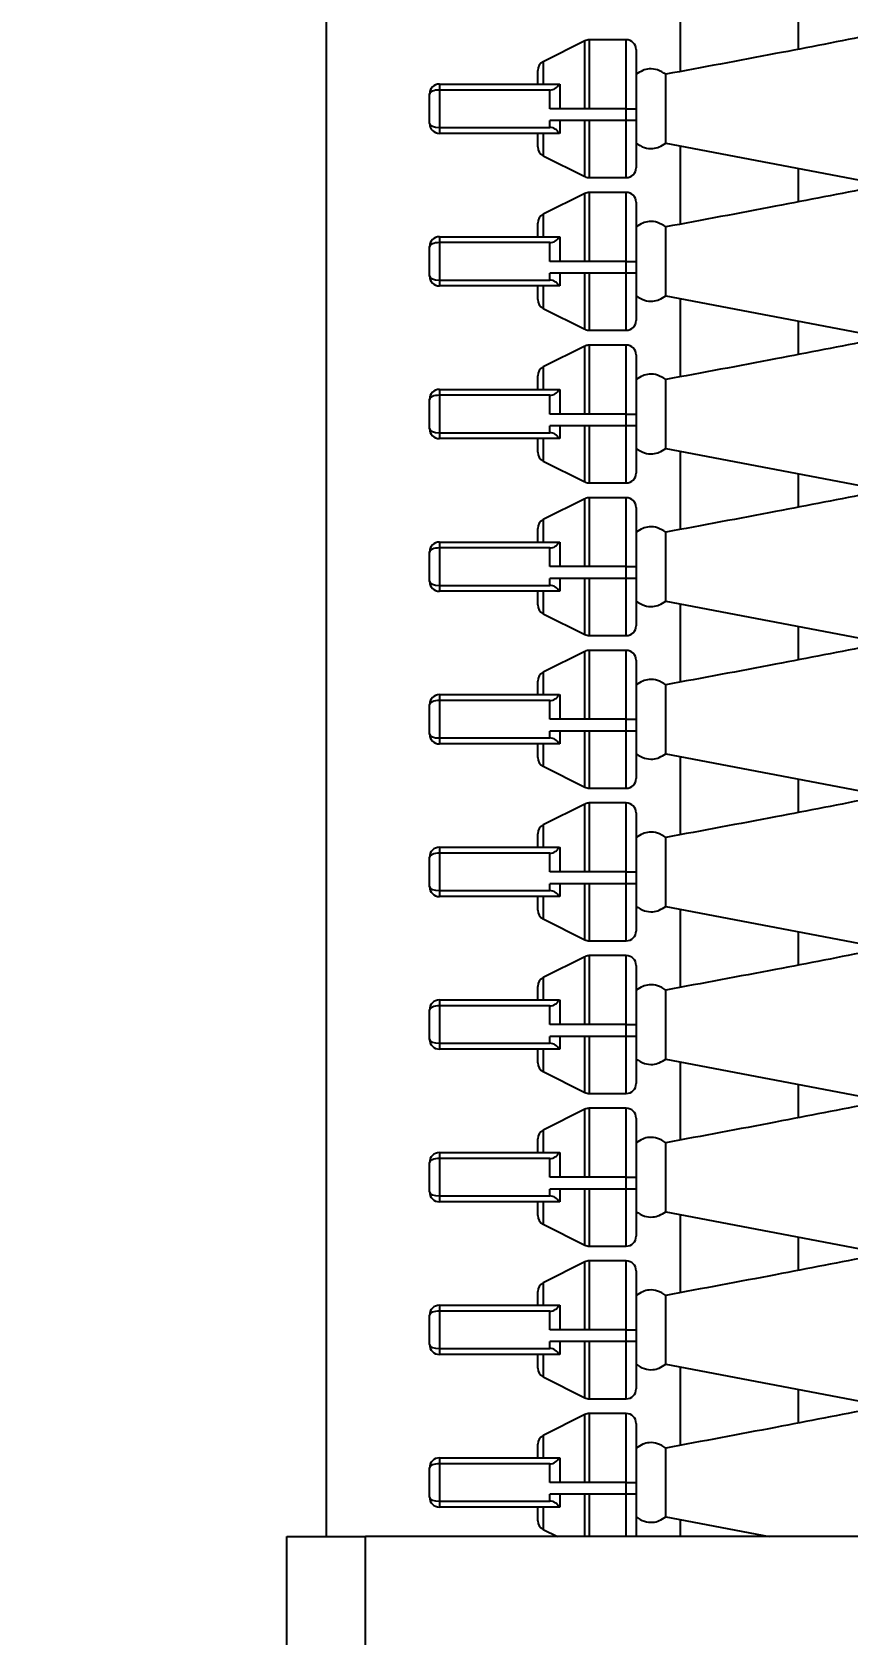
# Model space of a CAD drawing. Header units: millimetres. Extents: x 10 to 584, y 10 to 410.
# Drawn here: x 77.37 to 80.14, y 315.51 to 320.94 of the extents above; entities that cross this region are included whole.
import ezdxf

# ---------------------------------------------------------------- set-up
doc = ezdxf.new("R2010")
doc.units = ezdxf.units.MM
doc.layers.add('2', color=1, linetype='Continuous')
doc.styles.add('SLDTEXTSTYLE0', font='TXT', dxfattribs={"width": 0.7})
doc.dimstyles.new('SLDDIMSTYLE0', dxfattribs={"dimtxt": 3.5, "dimasz": 3.5, "dimexe": 0, "dimexo": 0.0625, "dimgap": 0.875, "dimtad": 1, "dimlfac": 15, "dimrnd": 1e-09, "dimzin": 12, "dimdsep": 46, "dimtxsty": 'SLDTEXTSTYLE0', "dimsah": 1, "dimcen": 0.09, "dimadec": 0, "dimazin": 3, "dimtfac": 1, "dimtofl": 0, "dimtmove": 0, "dimatfit": 3, "dimfxl": 0, "dimfrac": 2, "dimtolj": 1, "dimtzin": 12, "dimarcsym": 0})

# ---------------------------------------------------------------- blocks, each defined once
blk = doc.blocks.new('_D')
at = {"layer": '2', "color": 1}
for p, q in [((167.5018, 346.7783), (43.5018, 346.7783)), ((44.5018, 346.7783), (44.5018, 225.845)), ((181.5762, 225.845), (43.5018, 225.845))]:
    blk.add_line(p, q, dxfattribs=at)
for points in [[(44.5018, 346.7783), (43.9634, 343.2783), (45.0403, 343.2783)], [(44.5018, 225.845), (45.0403, 229.345), (43.9634, 229.345)]]:
    blk.add_solid(points, dxfattribs=at)
at = {"layer": '2', "color": 1, "insert": (39.9901, 278.6627), "char_height": 3.5, "attachment_point": 1, "rotation": 90, "style": 'SLDTEXTSTYLE0'}
blk.add_mtext('1814', dxfattribs=at)

msp = doc.modelspace()

# ---------------------------------------------------------------- linework, layer by layer
at = {"color": 7, "linetype": 'Continuous', "lineweight": 25}
for p, q in [((78.36849, 325.84409), (78.36849, 315.84498)), ((79.56849, 320.80435), (79.56849, 321.0688)), ((79.96849, 320.87977), (79.96849, 320.9927)), ((79.24479, 320.90813), (79.10359, 320.83753)), ((79.38516, 320.91165), (79.25969, 320.91165)), ((79.41849, 320.87831), (79.41849, 320.67831)), ((78.75183, 320.76165), (78.75183, 320.74165)), ((78.75183, 320.76165), (79.1568, 320.76165)), ((79.08516, 320.76165), (79.08516, 320.80771)), ((79.1568, 320.76165), (79.15934, 320.76165)), ((79.15934, 320.76165), (79.15958, 320.76145)), ((79.15958, 320.76145), (79.15958, 320.67831)), ((78.71849, 320.72784), (78.71849, 320.72831)), ((78.71849, 320.62879), (78.71849, 320.72784)), ((78.75183, 320.74165), (78.75183, 320.61498)), ((79.12625, 320.74165), (78.75183, 320.74165)), ((79.12625, 320.67831), (79.12625, 320.74165)), ((79.38516, 320.67831), (79.12625, 320.67831)), ((79.38516, 320.63831), (79.38516, 320.67831)), ((79.38516, 320.67831), (79.41849, 320.67831)), ((79.41849, 320.67831), (79.41849, 320.63831)), ((78.71849, 320.62831), (78.71849, 320.62879)), ((78.75183, 320.61498), (78.75183, 320.59498)), ((78.75183, 320.61498), (79.12625, 320.61498)), ((79.38516, 320.63831), (79.12625, 320.63831)), ((79.12625, 320.61498), (79.12625, 320.63831)), ((79.15958, 320.63831), (79.15958, 320.59518)), ((79.41849, 320.63831), (79.38516, 320.63831)), ((79.41849, 320.63831), (79.41849, 320.47831)), ((79.1568, 320.59498), (78.75183, 320.59498)), ((79.08516, 320.54892), (79.08516, 320.59498)), ((79.15934, 320.59498), (79.1568, 320.59498)), ((79.15958, 320.59518), (79.15934, 320.59498)), ((79.51849, 320.56165), (80.21849, 320.42847)), ((79.56849, 320.28768), (79.56849, 320.55214)), ((79.10359, 320.5191), (79.24479, 320.4485)), ((79.25969, 320.44498), (79.38516, 320.44498)), ((79.96849, 320.3631), (79.96849, 320.47604)), ((79.24479, 320.39146), (79.10359, 320.32086)), ((79.38516, 320.39498), (79.25969, 320.39498)), ((79.41849, 320.36165), (79.41849, 320.16165)), ((79.08516, 320.24498), (79.08516, 320.29105)), ((78.75183, 320.24498), (78.75183, 320.22498)), ((78.75183, 320.24498), (79.1568, 320.24498)), ((78.75183, 320.22498), (78.75183, 320.09831)), ((79.12625, 320.22498), (78.75183, 320.22498)), ((79.12625, 320.16165), (79.12625, 320.22498)), ((79.1568, 320.24498), (79.15934, 320.24498)), ((79.15934, 320.24498), (79.15958, 320.24478)), ((79.15958, 320.24478), (79.15958, 320.16165)), ((78.71849, 320.21117), (78.71849, 320.21165)), ((78.71849, 320.11212), (78.71849, 320.21117)), ((78.71849, 320.11165), (78.71849, 320.11212)), ((79.38516, 320.16165), (79.12625, 320.16165)), ((79.12625, 320.09831), (79.12625, 320.12165)), ((79.38516, 320.12165), (79.12625, 320.12165)), ((79.15958, 320.12165), (79.15958, 320.07852)), ((79.38516, 320.12165), (79.38516, 320.16165)), ((79.38516, 320.16165), (79.41849, 320.16165)), ((79.41849, 320.12165), (79.38516, 320.12165)), ((79.41849, 320.16165), (79.41849, 320.12165)), ((79.41849, 320.12165), (79.41849, 319.96165)), ((78.75183, 320.09831), (78.75183, 320.07831)), ((78.75183, 320.09831), (79.12625, 320.09831)), ((79.1568, 320.07831), (78.75183, 320.07831)), ((79.08516, 320.03225), (79.08516, 320.07831)), ((79.15934, 320.07831), (79.1568, 320.07831)), ((79.15958, 320.07852), (79.15934, 320.07831)), ((79.10359, 320.00243), (79.24479, 319.93183)), ((79.51849, 320.04498), (80.21849, 319.91181)), ((79.56849, 319.77101), (79.56849, 320.03547)), ((79.96849, 319.84643), (79.96849, 319.95937)), ((79.25969, 319.92831), (79.38516, 319.92831)), ((79.24479, 319.87479), (79.10359, 319.80419)), ((79.38516, 319.87831), (79.25969, 319.87831)), ((79.41849, 319.84498), (79.41849, 319.64498)), ((78.75183, 319.72831), (78.75183, 319.70831)), ((78.75183, 319.72831), (79.1568, 319.72831)), ((79.08516, 319.72831), (79.08516, 319.77438)), ((79.1568, 319.72831), (79.15934, 319.72831)), ((79.15934, 319.72831), (79.15958, 319.72811)), ((79.15958, 319.72811), (79.15958, 319.64498)), ((78.71849, 319.69451), (78.71849, 319.69498)), ((78.71849, 319.59545), (78.71849, 319.69451)), ((78.75183, 319.70831), (78.75183, 319.58165)), ((79.12625, 319.70831), (78.75183, 319.70831)), ((79.12625, 319.64498), (79.12625, 319.70831)), ((79.38516, 319.64498), (79.12625, 319.64498)), ((79.38516, 319.60498), (79.38516, 319.64498)), ((79.38516, 319.64498), (79.41849, 319.64498)), ((79.41849, 319.64498), (79.41849, 319.60498)), ((78.71849, 319.59498), (78.71849, 319.59545)), ((78.75183, 319.58165), (79.12625, 319.58165)), ((78.75183, 319.58165), (78.75183, 319.56165)), ((79.38516, 319.60498), (79.12625, 319.60498)), ((79.12625, 319.58165), (79.12625, 319.60498)), ((79.15958, 319.60498), (79.15958, 319.56185)), ((79.41849, 319.60498), (79.38516, 319.60498)), ((79.41849, 319.60498), (79.41849, 319.44498)), ((79.1568, 319.56165), (78.75183, 319.56165)), ((79.08516, 319.51558), (79.08516, 319.56165)), ((79.15934, 319.56165), (79.1568, 319.56165)), ((79.15958, 319.56185), (79.15934, 319.56165)), ((79.51849, 319.52832), (80.21849, 319.39514)), ((79.56849, 319.25435), (79.56849, 319.5188)), ((79.10359, 319.48577), (79.24479, 319.41517)), ((79.25969, 319.41165), (79.38516, 319.41165)), ((79.96849, 319.32977), (79.96849, 319.4427)), ((79.24479, 319.35813), (79.10359, 319.28753)), ((79.38516, 319.36165), (79.25969, 319.36165)), ((79.41849, 319.32831), (79.41849, 319.12831)), ((79.08516, 319.21165), (79.08516, 319.25771)), ((78.75183, 319.21165), (78.75183, 319.19165)), ((78.75183, 319.21165), (79.1568, 319.21165)), ((78.75183, 319.19165), (78.75183, 319.06498)), ((79.12625, 319.19165), (78.75183, 319.19165)), ((79.12625, 319.12831), (79.12625, 319.19165)), ((79.1568, 319.21165), (79.15934, 319.21165)), ((79.15934, 319.21165), (79.15958, 319.21145)), ((79.15958, 319.21145), (79.15958, 319.12831)), ((78.71849, 319.17784), (78.71849, 319.17831)), ((78.71849, 319.07879), (78.71849, 319.17784)), ((78.71849, 319.07831), (78.71849, 319.07879)), ((79.38516, 319.12831), (79.12625, 319.12831)), ((79.38516, 319.08831), (79.12625, 319.08831)), ((79.12625, 319.06498), (79.12625, 319.08831)), ((79.15958, 319.08831), (79.15958, 319.04518)), ((79.38516, 319.08831), (79.38516, 319.12831)), ((79.38516, 319.12831), (79.41849, 319.12831)), ((79.41849, 319.08831), (79.38516, 319.08831)), ((79.41849, 319.12831), (79.41849, 319.08831)), ((79.41849, 319.08831), (79.41849, 318.92831)), ((78.75183, 319.06498), (78.75183, 319.04498)), ((78.75183, 319.06498), (79.12625, 319.06498)), ((79.1568, 319.04498), (78.75183, 319.04498)), ((79.08516, 318.99892), (79.08516, 319.04498)), ((79.15934, 319.04498), (79.1568, 319.04498)), ((79.15958, 319.04518), (79.15934, 319.04498)), ((79.10359, 318.9691), (79.24479, 318.8985)), ((79.51849, 319.01165), (80.21849, 318.87847)), ((79.56849, 318.73768), (79.56849, 319.00214)), ((79.96849, 318.8131), (79.96849, 318.92604)), ((79.25969, 318.89498), (79.38516, 318.89498)), ((79.24479, 318.84146), (79.10359, 318.77086)), ((79.38516, 318.84498), (79.25969, 318.84498)), ((79.41849, 318.81165), (79.41849, 318.61165)), ((79.08516, 318.69498), (79.08516, 318.74105)), ((78.71849, 318.66117), (78.71849, 318.66165)), ((78.71849, 318.56212), (78.71849, 318.66117)), ((78.75183, 318.69498), (78.75183, 318.67498)), ((78.75183, 318.69498), (79.1568, 318.69498)), ((79.12625, 318.67498), (78.75183, 318.67498)), ((78.75183, 318.67498), (78.75183, 318.54831)), ((79.12625, 318.61165), (79.12625, 318.67498)), ((79.1568, 318.69498), (79.15934, 318.69498)), ((79.15934, 318.69498), (79.15958, 318.69478)), ((79.15958, 318.69478), (79.15958, 318.61165)), ((79.38516, 318.61165), (79.12625, 318.61165)), ((79.38516, 318.57165), (79.38516, 318.61165)), ((79.38516, 318.61165), (79.41849, 318.61165)), ((79.41849, 318.61165), (79.41849, 318.57165)), ((78.71849, 318.56165), (78.71849, 318.56212)), ((78.75183, 318.54831), (78.75183, 318.52831)), ((78.75183, 318.54831), (79.12625, 318.54831)), ((79.12625, 318.54831), (79.12625, 318.57165)), ((79.38516, 318.57165), (79.12625, 318.57165)), ((79.15958, 318.57165), (79.15958, 318.52852)), ((79.41849, 318.57165), (79.38516, 318.57165)), ((79.41849, 318.57165), (79.41849, 318.41165)), ((79.1568, 318.52831), (78.75183, 318.52831)), ((79.08516, 318.48225), (79.08516, 318.52831)), ((79.15934, 318.52831), (79.1568, 318.52831)), ((79.15958, 318.52852), (79.15934, 318.52831)), ((79.51849, 318.49498), (80.21849, 318.36181)), ((79.56849, 318.22101), (79.56849, 318.48547)), ((79.10359, 318.45243), (79.24479, 318.38183)), ((79.25969, 318.37831), (79.38516, 318.37831)), ((79.96849, 318.29643), (79.96849, 318.40937)), ((79.24479, 318.32479), (79.10359, 318.25419)), ((79.38516, 318.32831), (79.25969, 318.32831)), ((79.41849, 318.29498), (79.41849, 318.09498)), ((79.08516, 318.17831), (79.08516, 318.22438)), ((78.75183, 318.17831), (78.75183, 318.15831)), ((78.75183, 318.17831), (79.1568, 318.17831)), ((78.75183, 318.15831), (78.75183, 318.03165)), ((79.12625, 318.15831), (78.75183, 318.15831)), ((79.12625, 318.09498), (79.12625, 318.15831)), ((79.1568, 318.17831), (79.15934, 318.17831)), ((79.15934, 318.17831), (79.15958, 318.17811)), ((79.15958, 318.17811), (79.15958, 318.09498)), ((78.71849, 318.14451), (78.71849, 318.14498)), ((78.71849, 318.04545), (78.71849, 318.14451)), ((79.38516, 318.09498), (79.12625, 318.09498)), ((79.12625, 318.03165), (79.12625, 318.05498)), ((79.38516, 318.05498), (79.12625, 318.05498)), ((79.15958, 318.05498), (79.15958, 318.01185)), ((79.38516, 318.05498), (79.38516, 318.09498)), ((79.38516, 318.09498), (79.41849, 318.09498)), ((79.41849, 318.05498), (79.38516, 318.05498)), ((79.41849, 318.09498), (79.41849, 318.05498)), ((79.41849, 318.05498), (79.41849, 317.89498)), ((78.71849, 318.04498), (78.71849, 318.04545)), ((78.75183, 318.03165), (79.12625, 318.03165)), ((78.75183, 318.03165), (78.75183, 318.01165)), ((79.1568, 318.01165), (78.75183, 318.01165)), ((79.08516, 317.96558), (79.08516, 318.01165)), ((79.15934, 318.01165), (79.1568, 318.01165)), ((79.15958, 318.01185), (79.15934, 318.01165)), ((79.51849, 317.97832), (80.21849, 317.84514)), ((79.56849, 317.70435), (79.56849, 317.9688)), ((79.10359, 317.93577), (79.24479, 317.86517)), ((79.96849, 317.77977), (79.96849, 317.8927)), ((79.25969, 317.86165), (79.38516, 317.86165)), ((79.24479, 317.80813), (79.10359, 317.73753)), ((79.38516, 317.81165), (79.25969, 317.81165)), ((79.41849, 317.77831), (79.41849, 317.57831)), ((79.08516, 317.66165), (79.08516, 317.70771)), ((78.71849, 317.62784), (78.71849, 317.62831)), ((78.71849, 317.52879), (78.71849, 317.62784)), ((78.75183, 317.66165), (78.75183, 317.64165)), ((78.75183, 317.66165), (79.1568, 317.66165)), ((78.75183, 317.64165), (78.75183, 317.51498)), ((79.12625, 317.64165), (78.75183, 317.64165)), ((79.12625, 317.57831), (79.12625, 317.64165)), ((79.1568, 317.66165), (79.15934, 317.66165)), ((79.15934, 317.66165), (79.15958, 317.66145)), ((79.15958, 317.66145), (79.15958, 317.57831)), ((79.38516, 317.57831), (79.12625, 317.57831)), ((79.38516, 317.53831), (79.38516, 317.57831)), ((79.38516, 317.57831), (79.41849, 317.57831)), ((79.41849, 317.57831), (79.41849, 317.53831)), ((78.71849, 317.52831), (78.71849, 317.52879)), ((78.75183, 317.51498), (79.12625, 317.51498)), ((78.75183, 317.51498), (78.75183, 317.49498)), ((79.12625, 317.51498), (79.12625, 317.53831)), ((79.38516, 317.53831), (79.12625, 317.53831)), ((79.15958, 317.53831), (79.15958, 317.49518)), ((79.41849, 317.53831), (79.38516, 317.53831)), ((79.41849, 317.53831), (79.41849, 317.37831)), ((79.1568, 317.49498), (78.75183, 317.49498)), ((79.08516, 317.44892), (79.08516, 317.49498)), ((79.15934, 317.49498), (79.1568, 317.49498)), ((79.15958, 317.49518), (79.15934, 317.49498)), ((79.51849, 317.46165), (80.21849, 317.32847)), ((79.56849, 317.18768), (79.56849, 317.45214)), ((79.10359, 317.4191), (79.24479, 317.3485)), ((79.25969, 317.34498), (79.38516, 317.34498)), ((79.96849, 317.2631), (79.96849, 317.37604)), ((79.24479, 317.29146), (79.10359, 317.22086)), ((79.38516, 317.29498), (79.25969, 317.29498)), ((79.41849, 317.26165), (79.41849, 317.06165)), ((79.08516, 317.14498), (79.08516, 317.19105)), ((78.75183, 317.14498), (78.75183, 317.12498)), ((78.75183, 317.14498), (79.1568, 317.14498)), ((78.75183, 317.12498), (78.75183, 316.99831)), ((79.12625, 317.12498), (78.75183, 317.12498)), ((79.12625, 317.06165), (79.12625, 317.12498)), ((79.1568, 317.14498), (79.15934, 317.14498)), ((79.15934, 317.14498), (79.15958, 317.14478)), ((79.15958, 317.14478), (79.15958, 317.06165)), ((78.71849, 317.11117), (78.71849, 317.11165)), ((78.71849, 317.01212), (78.71849, 317.11117)), ((79.38516, 317.06165), (79.12625, 317.06165)), ((79.12625, 316.99831), (79.12625, 317.02165)), ((79.38516, 317.02165), (79.12625, 317.02165)), ((79.15958, 317.02165), (79.15958, 316.97852)), ((79.38516, 317.02165), (79.38516, 317.06165)), ((79.38516, 317.06165), (79.41849, 317.06165)), ((79.41849, 317.02165), (79.38516, 317.02165)), ((79.41849, 317.06165), (79.41849, 317.02165)), ((79.41849, 317.02165), (79.41849, 316.86165)), ((78.71849, 317.01165), (78.71849, 317.01212)), ((78.75183, 316.99831), (79.12625, 316.99831)), ((78.75183, 316.99831), (78.75183, 316.97831)), ((79.1568, 316.97831), (78.75183, 316.97831)), ((79.08516, 316.93225), (79.08516, 316.97831)), ((79.15934, 316.97831), (79.1568, 316.97831)), ((79.15958, 316.97852), (79.15934, 316.97831)), ((79.51849, 316.94498), (80.21849, 316.81181)), ((79.56849, 316.67101), (79.56849, 316.93547)), ((79.10359, 316.90243), (79.24479, 316.83183)), ((79.96849, 316.74643), (79.96849, 316.85937)), ((79.25969, 316.82831), (79.38516, 316.82831)), ((79.24479, 316.77479), (79.10359, 316.70419)), ((79.38516, 316.77831), (79.25969, 316.77831)), ((79.41849, 316.74498), (79.41849, 316.54498)), ((79.08516, 316.62831), (79.08516, 316.67438)), ((78.71849, 316.59451), (78.71849, 316.59498)), ((78.71849, 316.49545), (78.71849, 316.59451)), ((78.75183, 316.62831), (78.75183, 316.60831)), ((78.75183, 316.62831), (79.1568, 316.62831)), ((79.12625, 316.60831), (78.75183, 316.60831)), ((78.75183, 316.60831), (78.75183, 316.48165)), ((79.12625, 316.54498), (79.12625, 316.60831)), ((79.1568, 316.62831), (79.15934, 316.62831)), ((79.15934, 316.62831), (79.15958, 316.62811)), ((79.15958, 316.62811), (79.15958, 316.54498)), ((79.38516, 316.54498), (79.12625, 316.54498)), ((79.38516, 316.50498), (79.38516, 316.54498)), ((79.38516, 316.54498), (79.41849, 316.54498)), ((79.41849, 316.54498), (79.41849, 316.50498)), ((78.71849, 316.49498), (78.71849, 316.49545)), ((78.75183, 316.48165), (78.75183, 316.46165)), ((78.75183, 316.48165), (79.12625, 316.48165)), ((79.12625, 316.48165), (79.12625, 316.50498)), ((79.38516, 316.50498), (79.12625, 316.50498)), ((79.15958, 316.50498), (79.15958, 316.46185)), ((79.41849, 316.50498), (79.38516, 316.50498)), ((79.41849, 316.50498), (79.41849, 316.34498)), ((79.1568, 316.46165), (78.75183, 316.46165)), ((79.08516, 316.41558), (79.08516, 316.46165)), ((79.15934, 316.46165), (79.1568, 316.46165)), ((79.15958, 316.46185), (79.15934, 316.46165)), ((79.51849, 316.42832), (80.21849, 316.29514)), ((79.56849, 316.15435), (79.56849, 316.4188)), ((79.10359, 316.38577), (79.24479, 316.31517)), ((79.25969, 316.31165), (79.38516, 316.31165)), ((79.96849, 316.22977), (79.96849, 316.3427)), ((79.24479, 316.25813), (79.10359, 316.18753)), ((79.38516, 316.26165), (79.25969, 316.26165)), ((79.41849, 316.22831), (79.41849, 316.02831)), ((79.08516, 316.11165), (79.08516, 316.15771)), ((78.75183, 316.11165), (78.75183, 316.09165)), ((78.75183, 316.11165), (79.1568, 316.11165)), ((79.1568, 316.11165), (79.15934, 316.11165)), ((79.15934, 316.11165), (79.15958, 316.11145)), ((79.15958, 316.11145), (79.15958, 316.02831)), ((78.71849, 316.07784), (78.71849, 316.07831)), ((78.71849, 315.97879), (78.71849, 316.07784)), ((78.75183, 316.09165), (78.75183, 315.96498)), ((79.12625, 316.09165), (78.75183, 316.09165)), ((79.12625, 316.02831), (79.12625, 316.09165)), ((79.38516, 316.02831), (79.12625, 316.02831)), ((79.38516, 315.98831), (79.12625, 315.98831)), ((79.12625, 315.96498), (79.12625, 315.98831)), ((79.15958, 315.98831), (79.15958, 315.94518)), ((79.38516, 315.98831), (79.38516, 316.02831)), ((79.38516, 316.02831), (79.41849, 316.02831)), ((79.41849, 315.98831), (79.38516, 315.98831)), ((79.41849, 316.02831), (79.41849, 315.98831)), ((79.41849, 315.98831), (79.41849, 315.84498)), ((78.71849, 315.97831), (78.71849, 315.97879)), ((78.75183, 315.96498), (78.75183, 315.94498)), ((78.75183, 315.96498), (79.12625, 315.96498)), ((79.1568, 315.94498), (78.75183, 315.94498)), ((79.08516, 315.89892), (79.08516, 315.94498)), ((79.15934, 315.94498), (79.1568, 315.94498)), ((79.15958, 315.94518), (79.15934, 315.94498)), ((79.51849, 315.91165), (79.86891, 315.84498)), ((79.56849, 315.84498), (79.56849, 315.90214)), ((78.23516, 314.51165), (78.23516, 315.84498)), ((78.23516, 315.84498), (78.50183, 315.84498)), ((78.50183, 314.51165), (78.50183, 315.84498)), ((82.96849, 315.84498), (78.50183, 315.84498)), ((79.10359, 315.8691), (79.15183, 315.84498))]:
    msp.add_line(p, q, dxfattribs=at)
at = {"color": 59, "linetype": 'Continuous', "lineweight": 25}
for p, q in [((79.24479, 320.67831), (79.24479, 320.90813)), ((79.25969, 320.91165), (79.25969, 320.67831)), ((79.38516, 320.67831), (79.38516, 320.91165)), ((79.10359, 320.83753), (79.10359, 320.76165)), ((79.24479, 320.4485), (79.24479, 320.63831)), ((79.25969, 320.63831), (79.25969, 320.44498)), ((79.38516, 320.44498), (79.38516, 320.63831)), ((79.10359, 320.59498), (79.10359, 320.5191)), ((79.24479, 320.16165), (79.24479, 320.39146)), ((79.25969, 320.39498), (79.25969, 320.16165)), ((79.38516, 320.16165), (79.38516, 320.39498)), ((79.10359, 320.32086), (79.10359, 320.24498)), ((79.24479, 319.93183), (79.24479, 320.12165)), ((79.25969, 320.12165), (79.25969, 319.92831)), ((79.38516, 319.92831), (79.38516, 320.12165)), ((79.10359, 320.07831), (79.10359, 320.00243)), ((79.24479, 319.64498), (79.24479, 319.87479)), ((79.25969, 319.87831), (79.25969, 319.64498)), ((79.38516, 319.64498), (79.38516, 319.87831)), ((79.10359, 319.80419), (79.10359, 319.72831)), ((79.24479, 319.41517), (79.24479, 319.60498)), ((79.25969, 319.60498), (79.25969, 319.41165)), ((79.38516, 319.41165), (79.38516, 319.60498)), ((79.10359, 319.56165), (79.10359, 319.48577)), ((79.24479, 319.12831), (79.24479, 319.35813)), ((79.25969, 319.36165), (79.25969, 319.12831)), ((79.38516, 319.12831), (79.38516, 319.36165)), ((79.10359, 319.28753), (79.10359, 319.21165)), ((79.24479, 318.8985), (79.24479, 319.08831)), ((79.25969, 319.08831), (79.25969, 318.89498)), ((79.38516, 318.89498), (79.38516, 319.08831)), ((79.10359, 319.04498), (79.10359, 318.9691)), ((79.24479, 318.61165), (79.24479, 318.84146)), ((79.25969, 318.84498), (79.25969, 318.61165)), ((79.38516, 318.61165), (79.38516, 318.84498)), ((79.10359, 318.77086), (79.10359, 318.69498)), ((79.24479, 318.38183), (79.24479, 318.57165)), ((79.25969, 318.57165), (79.25969, 318.37831)), ((79.38516, 318.37831), (79.38516, 318.57165)), ((79.10359, 318.52831), (79.10359, 318.45243)), ((79.24479, 318.09498), (79.24479, 318.32479)), ((79.25969, 318.32831), (79.25969, 318.09498)), ((79.38516, 318.09498), (79.38516, 318.32831)), ((79.10359, 318.25419), (79.10359, 318.17831)), ((79.24479, 317.86517), (79.24479, 318.05498)), ((79.25969, 318.05498), (79.25969, 317.86165)), ((79.38516, 317.86165), (79.38516, 318.05498)), ((79.10359, 318.01165), (79.10359, 317.93577)), ((79.24479, 317.57831), (79.24479, 317.80813)), ((79.25969, 317.81165), (79.25969, 317.57831)), ((79.38516, 317.57831), (79.38516, 317.81165)), ((79.10359, 317.73753), (79.10359, 317.66165)), ((79.24479, 317.3485), (79.24479, 317.53831)), ((79.25969, 317.53831), (79.25969, 317.34498)), ((79.38516, 317.34498), (79.38516, 317.53831)), ((79.10359, 317.49498), (79.10359, 317.4191)), ((79.24479, 317.06165), (79.24479, 317.29146)), ((79.25969, 317.29498), (79.25969, 317.06165)), ((79.38516, 317.06165), (79.38516, 317.29498)), ((79.10359, 317.22086), (79.10359, 317.14498)), ((79.24479, 316.83183), (79.24479, 317.02165)), ((79.25969, 317.02165), (79.25969, 316.82831)), ((79.38516, 316.82831), (79.38516, 317.02165)), ((79.10359, 316.97831), (79.10359, 316.90243)), ((79.24479, 316.54498), (79.24479, 316.77479)), ((79.25969, 316.77831), (79.25969, 316.54498)), ((79.38516, 316.54498), (79.38516, 316.77831)), ((79.10359, 316.70419), (79.10359, 316.62831)), ((79.24479, 316.31517), (79.24479, 316.50498)), ((79.25969, 316.50498), (79.25969, 316.31165)), ((79.38516, 316.31165), (79.38516, 316.50498)), ((79.10359, 316.46165), (79.10359, 316.38577)), ((79.24479, 316.02831), (79.24479, 316.25813)), ((79.25969, 316.26165), (79.25969, 316.02831)), ((79.38516, 316.02831), (79.38516, 316.26165)), ((79.10359, 316.18753), (79.10359, 316.11165)), ((79.24479, 315.84498), (79.24479, 315.98831)), ((79.25969, 315.98831), (79.25969, 315.84498)), ((79.38516, 315.84498), (79.38516, 315.98831)), ((79.10359, 315.94498), (79.10359, 315.8691))]:
    msp.add_line(p, q, dxfattribs=at)
at = {"color": 7, "linetype": 'Continuous', "lineweight": 25}
for centre, start, end in [((79.25969, 320.87831), 90, 116.56505), ((79.38516, 320.87831), 0, 90), ((79.11849, 320.80771), 116.56505, 180), ((78.75183, 320.72831), 90, 180), ((79.12625, 320.77498), 270, 336.42182), ((78.75183, 320.62831), 180, 270), ((79.12625, 320.58165), 23.57818, 90), ((79.11849, 320.54892), 180, 243.43495), ((79.25969, 320.47831), 243.43495, 270), ((79.38516, 320.47831), 270, 0), ((79.25969, 320.36165), 90, 116.56505), ((79.38516, 320.36165), 0, 90), ((79.11849, 320.29105), 116.56505, 180), ((78.75183, 320.21165), 90, 180), ((79.12625, 320.25831), 270, 336.42182), ((78.75183, 320.11165), 180, 270), ((79.12625, 320.06498), 23.57818, 90), ((79.11849, 320.03225), 180, 243.43495), ((79.38516, 319.96165), 270, 0), ((79.25969, 319.96165), 243.43495, 270), ((79.25969, 319.84498), 90, 116.56505), ((79.38516, 319.84498), 0, 90), ((79.11849, 319.77438), 116.56505, 180), ((78.75183, 319.69498), 90, 180), ((79.12625, 319.74165), 270, 336.42182), ((78.75183, 319.59498), 180, 270), ((79.12625, 319.54831), 23.57818, 90), ((79.11849, 319.51558), 180, 243.43495), ((79.25969, 319.44498), 243.43495, 270), ((79.38516, 319.44498), 270, 0), ((79.25969, 319.32831), 90, 116.56505), ((79.38516, 319.32831), 0, 90), ((79.11849, 319.25771), 116.56505, 180), ((78.75183, 319.17831), 90, 180), ((79.12625, 319.22498), 270, 336.42182), ((78.75183, 319.07831), 180, 270), ((79.12625, 319.03165), 23.57818, 90), ((79.11849, 318.99892), 180, 243.43495), ((79.38516, 318.92831), 270, 0), ((79.25969, 318.92831), 243.43495, 270), ((79.25969, 318.81165), 90, 116.56505), ((79.38516, 318.81165), 0, 90), ((79.11849, 318.74105), 116.56505, 180), ((78.75183, 318.66165), 90, 180), ((79.12625, 318.70831), 270, 336.42182), ((78.75183, 318.56165), 180, 270), ((79.12625, 318.51498), 23.57818, 90), ((79.11849, 318.48225), 180, 243.43495), ((79.25969, 318.41165), 243.43495, 270), ((79.38516, 318.41165), 270, 0), ((79.25969, 318.29498), 90, 116.56505), ((79.38516, 318.29498), 0, 90), ((79.11849, 318.22438), 116.56505, 180), ((78.75183, 318.14498), 90, 180), ((79.12625, 318.19165), 270, 336.42182), ((78.75183, 318.04498), 180, 270), ((79.12625, 317.99831), 23.57818, 90), ((79.11849, 317.96558), 180, 243.43495), ((79.38516, 317.89498), 270, 0), ((79.25969, 317.89498), 243.43495, 270), ((79.25969, 317.77831), 90, 116.56505), ((79.38516, 317.77831), 0, 90), ((79.11849, 317.70771), 116.56505, 180), ((78.75183, 317.62831), 90, 180), ((79.12625, 317.67498), 270, 336.42182), ((78.75183, 317.52831), 180, 270), ((79.12625, 317.48165), 23.57818, 90), ((79.11849, 317.44892), 180, 243.43495), ((79.25969, 317.37831), 243.43495, 270), ((79.38516, 317.37831), 270, 0), ((79.25969, 317.26165), 90, 116.56505), ((79.38516, 317.26165), 0, 90), ((79.11849, 317.19105), 116.56505, 180), ((78.75183, 317.11165), 90, 180), ((79.12625, 317.15831), 270, 336.42182), ((78.75183, 317.01165), 180, 270), ((79.12625, 316.96498), 23.57818, 90), ((79.11849, 316.93225), 180, 243.43495), ((79.38516, 316.86165), 270, 0), ((79.25969, 316.86165), 243.43495, 270), ((79.25969, 316.74498), 90, 116.56505), ((79.38516, 316.74498), 0, 90), ((79.11849, 316.67438), 116.56505, 180), ((78.75183, 316.59498), 90, 180), ((79.12625, 316.64165), 270, 336.42182), ((78.75183, 316.49498), 180, 270), ((79.12625, 316.44831), 23.57818, 90), ((79.11849, 316.41558), 180, 243.43495), ((79.25969, 316.34498), 243.43495, 270), ((79.38516, 316.34498), 270, 0), ((79.25969, 316.22831), 90, 116.56505), ((79.38516, 316.22831), 0, 90), ((79.11849, 316.15771), 116.56505, 180), ((78.75183, 316.07831), 90, 180), ((79.12625, 316.12498), 270, 336.42182), ((78.75183, 315.97831), 180, 270), ((79.12625, 315.93165), 23.57818, 90), ((79.11849, 315.89892), 180, 243.43495)]:
    msp.add_arc(centre, 0.03333, start, end, dxfattribs=at)
for centre, start_param, end_param in [((78.75183, 320.72784), 1.5707963, 3.1415927), ((78.75183, 320.62879), 3.1415927, 4.712389), ((78.75183, 320.21117), 1.5707963, 3.1415927), ((78.75183, 320.11212), 3.1415927, 4.712389), ((78.75183, 319.69451), 1.5707963, 3.1415927), ((78.75183, 319.59545), 3.1415927, 4.712389), ((78.75183, 319.17784), 1.5707963, 3.1415927), ((78.75183, 319.07879), 3.1415927, 4.712389), ((78.75183, 318.66117), 1.5707963, 3.1415927), ((78.75183, 318.56212), 3.1415927, 4.712389), ((78.75183, 318.14451), 1.5707963, 3.1415927), ((78.75183, 318.04545), 3.1415927, 4.712389), ((78.75183, 317.62784), 1.5707963, 3.1415927), ((78.75183, 317.52879), 3.1415927, 4.712389), ((78.75183, 317.11117), 1.5707963, 3.1415927), ((78.75183, 317.01212), 3.1415927, 4.712389), ((78.75183, 316.59451), 1.5707963, 3.1415927), ((78.75183, 316.49545), 3.1415927, 4.712389), ((78.75183, 316.07784), 1.5707963, 3.1415927), ((78.75183, 315.97879), 3.1415927, 4.712389)]:
    msp.add_ellipse(centre, major_axis=(0.03333, 0), ratio=0.4142136, start_param=start_param, end_param=end_param, dxfattribs=at)
for points, knots in [([(80.21849, 320.92816), (80.10924, 320.90685), (79.87591, 320.86135), (79.64257, 320.81802), (79.51849, 320.79498)], [0, 0, 0, 0, 0.4682335, 1, 1, 1, 1]), ([(79.51849, 320.79498), (79.50955, 320.80067), (79.49261, 320.81145), (79.46439, 320.81462), (79.43928, 320.80833), (79.42568, 320.79959), (79.41849, 320.79498)], [0, 0, 0, 0, 0.2916196, 0.5527069, 0.7637104, 1, 1, 1, 1]), ([(79.51849, 320.67831), (79.51849, 320.6936), (79.51849, 320.72418), (79.51849, 320.76273), (79.51849, 320.78964), (79.51849, 320.79314), (79.51849, 320.79488)], [0, 0, 0, 0, 0.2506994, 0.5013989, 0.7520983, 1, 1, 1, 1]), ([(79.51849, 320.56173), (79.51849, 320.5617), (79.51849, 320.55869), (79.51849, 320.56907), (79.51849, 320.59331), (79.51849, 320.6326), (79.51849, 320.66307), (79.51849, 320.67831)], [0, 0, 0, 0, 0.002411, 0.2518083, 0.5012055, 0.7506028, 1, 1, 1, 1]), ([(79.41849, 320.56165), (79.42758, 320.55596), (79.44473, 320.54524), (79.47303, 320.54199), (79.49804, 320.54827), (79.51143, 320.55703), (79.51849, 320.56165)], [0, 0, 0, 0, 0.2951594, 0.5571246, 0.7666802, 1, 1, 1, 1]), ([(80.21849, 320.41149), (80.10924, 320.39018), (79.87591, 320.34468), (79.64257, 320.30135), (79.51849, 320.27831)], [0, 0, 0, 0, 0.4682335, 1, 1, 1, 1]), ([(79.51849, 320.27831), (79.50955, 320.284), (79.49261, 320.29478), (79.46439, 320.29796), (79.43928, 320.29166), (79.42568, 320.28293), (79.41849, 320.27831)], [0, 0, 0, 0, 0.2916196, 0.5527069, 0.7637104, 1, 1, 1, 1]), ([(79.51849, 320.16165), (79.51849, 320.17694), (79.51849, 320.20751), (79.51849, 320.24607), (79.51849, 320.27297), (79.51849, 320.27647), (79.51849, 320.27821)], [0, 0, 0, 0, 0.2506994, 0.5013989, 0.7520983, 1, 1, 1, 1]), ([(79.51849, 320.04507), (79.51849, 320.04504), (79.51849, 320.04202), (79.51849, 320.0524), (79.51849, 320.07664), (79.51849, 320.11593), (79.51849, 320.14641), (79.51849, 320.16165)], [0, 0, 0, 0, 0.002411, 0.2518083, 0.5012055, 0.7506028, 1, 1, 1, 1]), ([(79.41849, 320.04498), (79.42758, 320.0393), (79.44473, 320.02857), (79.47303, 320.02532), (79.49804, 320.0316), (79.51143, 320.04036), (79.51849, 320.04498)], [0, 0, 0, 0, 0.2951594, 0.5571246, 0.7666802, 1, 1, 1, 1]), ([(80.21849, 319.89482), (80.10924, 319.87352), (79.87591, 319.82802), (79.64257, 319.78469), (79.51849, 319.76165)], [0, 0, 0, 0, 0.4682335, 1, 1, 1, 1]), ([(79.51849, 319.76165), (79.50955, 319.76733), (79.49261, 319.77811), (79.46439, 319.78129), (79.43928, 319.77499), (79.42568, 319.76626), (79.41849, 319.76165)], [0, 0, 0, 0, 0.2916196, 0.5527069, 0.7637104, 1, 1, 1, 1]), ([(79.51849, 319.64498), (79.51849, 319.66027), (79.51849, 319.69084), (79.51849, 319.7294), (79.51849, 319.75631), (79.51849, 319.75981), (79.51849, 319.76155)], [0, 0, 0, 0, 0.2506994, 0.5013989, 0.7520983, 1, 1, 1, 1]), ([(79.51849, 319.5284), (79.51849, 319.52837), (79.51849, 319.52536), (79.51849, 319.53574), (79.51849, 319.55998), (79.51849, 319.59926), (79.51849, 319.62974), (79.51849, 319.64498)], [0, 0, 0, 0, 0.002411, 0.2518083, 0.5012055, 0.7506028, 1, 1, 1, 1]), ([(79.41849, 319.52831), (79.42758, 319.52263), (79.44473, 319.5119), (79.47303, 319.50866), (79.49804, 319.51493), (79.51143, 319.5237), (79.51849, 319.52831)], [0, 0, 0, 0, 0.2951594, 0.5571246, 0.7666802, 1, 1, 1, 1]), ([(80.21849, 319.37816), (80.10924, 319.35685), (79.87591, 319.31135), (79.64257, 319.26802), (79.51849, 319.24498)], [0, 0, 0, 0, 0.4682335, 1, 1, 1, 1]), ([(79.51849, 319.24498), (79.50955, 319.25067), (79.49261, 319.26145), (79.46439, 319.26462), (79.43928, 319.25833), (79.42568, 319.24959), (79.41849, 319.24498)], [0, 0, 0, 0, 0.2916196, 0.5527069, 0.7637104, 1, 1, 1, 1]), ([(79.51849, 319.12831), (79.51849, 319.1436), (79.51849, 319.17418), (79.51849, 319.21273), (79.51849, 319.23964), (79.51849, 319.24314), (79.51849, 319.24488)], [0, 0, 0, 0, 0.2506994, 0.5013989, 0.7520983, 1, 1, 1, 1]), ([(79.51849, 319.01173), (79.51849, 319.0117), (79.51849, 319.00869), (79.51849, 319.01907), (79.51849, 319.04331), (79.51849, 319.0826), (79.51849, 319.11307), (79.51849, 319.12831)], [0, 0, 0, 0, 0.002411, 0.2518083, 0.5012055, 0.7506028, 1, 1, 1, 1]), ([(79.41849, 319.01165), (79.42758, 319.00596), (79.44473, 318.99524), (79.47303, 318.99199), (79.49804, 318.99827), (79.51143, 319.00703), (79.51849, 319.01165)], [0, 0, 0, 0, 0.2951594, 0.5571246, 0.7666802, 1, 1, 1, 1]), ([(80.21849, 318.86149), (80.10924, 318.84018), (79.87591, 318.79468), (79.64257, 318.75135), (79.51849, 318.72831)], [0, 0, 0, 0, 0.4682335, 1, 1, 1, 1]), ([(79.51849, 318.72831), (79.50955, 318.734), (79.49261, 318.74478), (79.46439, 318.74796), (79.43928, 318.74166), (79.42568, 318.73293), (79.41849, 318.72831)], [0, 0, 0, 0, 0.2916196, 0.5527069, 0.7637104, 1, 1, 1, 1]), ([(79.51849, 318.61165), (79.51849, 318.62694), (79.51849, 318.65751), (79.51849, 318.69607), (79.51849, 318.72297), (79.51849, 318.72647), (79.51849, 318.72821)], [0, 0, 0, 0, 0.2506994, 0.5013989, 0.7520983, 1, 1, 1, 1]), ([(79.51849, 318.49507), (79.51849, 318.49504), (79.51849, 318.49202), (79.51849, 318.5024), (79.51849, 318.52664), (79.51849, 318.56593), (79.51849, 318.59641), (79.51849, 318.61165)], [0, 0, 0, 0, 0.002411, 0.2518083, 0.5012055, 0.7506028, 1, 1, 1, 1]), ([(79.41849, 318.49498), (79.42758, 318.4893), (79.44473, 318.47857), (79.47303, 318.47532), (79.49804, 318.4816), (79.51143, 318.49036), (79.51849, 318.49498)], [0, 0, 0, 0, 0.2951594, 0.5571246, 0.7666802, 1, 1, 1, 1]), ([(80.21849, 318.34482), (80.10924, 318.32352), (79.87591, 318.27802), (79.64257, 318.23469), (79.51849, 318.21165)], [0, 0, 0, 0, 0.4682335, 1, 1, 1, 1]), ([(79.51849, 318.21165), (79.50955, 318.21733), (79.49261, 318.22811), (79.46439, 318.23129), (79.43928, 318.22499), (79.42568, 318.21626), (79.41849, 318.21165)], [0, 0, 0, 0, 0.2916196, 0.5527069, 0.7637104, 1, 1, 1, 1]), ([(79.51849, 318.09498), (79.51849, 318.11027), (79.51849, 318.14084), (79.51849, 318.1794), (79.51849, 318.20631), (79.51849, 318.20981), (79.51849, 318.21155)], [0, 0, 0, 0, 0.2506994, 0.5013989, 0.7520983, 1, 1, 1, 1]), ([(79.51849, 317.9784), (79.51849, 317.97837), (79.51849, 317.97536), (79.51849, 317.98574), (79.51849, 318.00998), (79.51849, 318.04926), (79.51849, 318.07974), (79.51849, 318.09498)], [0, 0, 0, 0, 0.002411, 0.2518083, 0.5012055, 0.7506028, 1, 1, 1, 1]), ([(79.41849, 317.97831), (79.42758, 317.97263), (79.44473, 317.9619), (79.47303, 317.95866), (79.49804, 317.96493), (79.51143, 317.9737), (79.51849, 317.97831)], [0, 0, 0, 0, 0.2951594, 0.5571246, 0.7666802, 1, 1, 1, 1]), ([(80.21849, 317.82816), (80.10924, 317.80685), (79.87591, 317.76135), (79.64257, 317.71802), (79.51849, 317.69498)], [0, 0, 0, 0, 0.4682335, 1, 1, 1, 1]), ([(79.51849, 317.69498), (79.50955, 317.70067), (79.49261, 317.71145), (79.46439, 317.71462), (79.43928, 317.70833), (79.42568, 317.69959), (79.41849, 317.69498)], [0, 0, 0, 0, 0.2916196, 0.55270692, 0.76371042, 1, 1, 1, 1]), ([(79.51849, 317.57831), (79.51849, 317.5936), (79.51849, 317.62418), (79.51849, 317.66273), (79.51849, 317.68964), (79.51849, 317.69314), (79.51849, 317.69488)], [0, 0, 0, 0, 0.2506994, 0.5013989, 0.7520983, 1, 1, 1, 1]), ([(79.51849, 317.46173), (79.51849, 317.4617), (79.51849, 317.45869), (79.51849, 317.46907), (79.51849, 317.49331), (79.51849, 317.5326), (79.51849, 317.56307), (79.51849, 317.57831)], [0, 0, 0, 0, 0.002411, 0.2518083, 0.5012055, 0.7506028, 1, 1, 1, 1]), ([(79.41849, 317.46165), (79.42758, 317.45596), (79.44473, 317.44524), (79.47303, 317.44199), (79.49804, 317.44827), (79.51143, 317.45703), (79.51849, 317.46165)], [0, 0, 0, 0, 0.2951594, 0.5571246, 0.7666802, 1, 1, 1, 1]), ([(80.21849, 317.31149), (80.10924, 317.29018), (79.87591, 317.24468), (79.64257, 317.20135), (79.51849, 317.17831)], [0, 0, 0, 0, 0.4682335, 1, 1, 1, 1]), ([(79.51849, 317.17831), (79.50955, 317.184), (79.49261, 317.19478), (79.46439, 317.19796), (79.43928, 317.19166), (79.42568, 317.18293), (79.41849, 317.17831)], [0, 0, 0, 0, 0.2916196, 0.55270692, 0.76371042, 1, 1, 1, 1]), ([(79.51849, 317.06165), (79.51849, 317.07694), (79.51849, 317.10751), (79.51849, 317.14607), (79.51849, 317.17297), (79.51849, 317.17647), (79.51849, 317.17821)], [0, 0, 0, 0, 0.2506994, 0.5013989, 0.7520983, 1, 1, 1, 1]), ([(79.51849, 316.94507), (79.51849, 316.94504), (79.51849, 316.94202), (79.51849, 316.9524), (79.51849, 316.97664), (79.51849, 317.01593), (79.51849, 317.04641), (79.51849, 317.06165)], [0, 0, 0, 0, 0.002411, 0.2518083, 0.5012055, 0.7506028, 1, 1, 1, 1]), ([(79.41849, 316.94498), (79.42758, 316.9393), (79.44473, 316.92857), (79.47303, 316.92532), (79.49804, 316.9316), (79.51143, 316.94036), (79.51849, 316.94498)], [0, 0, 0, 0, 0.2951594, 0.5571246, 0.7666802, 1, 1, 1, 1]), ([(80.21849, 316.79482), (80.10924, 316.77352), (79.87591, 316.72802), (79.64257, 316.68469), (79.51849, 316.66165)], [0, 0, 0, 0, 0.4682335, 1, 1, 1, 1]), ([(79.51849, 316.66165), (79.50955, 316.66733), (79.49261, 316.67811), (79.46439, 316.68129), (79.43928, 316.67499), (79.42568, 316.66626), (79.41849, 316.66165)], [0, 0, 0, 0, 0.2916196, 0.55270692, 0.76371042, 1, 1, 1, 1]), ([(79.51849, 316.54498), (79.51849, 316.56027), (79.51849, 316.59084), (79.51849, 316.6294), (79.51849, 316.65631), (79.51849, 316.65981), (79.51849, 316.66155)], [0, 0, 0, 0, 0.2506994, 0.5013989, 0.7520983, 1, 1, 1, 1]), ([(79.51849, 316.4284), (79.51849, 316.42837), (79.51849, 316.42536), (79.51849, 316.43574), (79.51849, 316.45998), (79.51849, 316.49926), (79.51849, 316.52974), (79.51849, 316.54498)], [0, 0, 0, 0, 0.002411, 0.2518083, 0.5012055, 0.7506028, 1, 1, 1, 1]), ([(79.41849, 316.42831), (79.42758, 316.42263), (79.44473, 316.4119), (79.47303, 316.40866), (79.49804, 316.41493), (79.51143, 316.4237), (79.51849, 316.42831)], [0, 0, 0, 0, 0.2951594, 0.5571246, 0.7666802, 1, 1, 1, 1]), ([(80.21849, 316.27816), (80.10924, 316.25685), (79.87591, 316.21135), (79.64257, 316.16802), (79.51849, 316.14498)], [0, 0, 0, 0, 0.4682335, 1, 1, 1, 1]), ([(79.51849, 316.14498), (79.50955, 316.15067), (79.49261, 316.16145), (79.46439, 316.16462), (79.43928, 316.15833), (79.42568, 316.14959), (79.41849, 316.14498)], [0, 0, 0, 0, 0.2916196, 0.55270692, 0.76371042, 1, 1, 1, 1]), ([(79.51849, 316.02831), (79.51849, 316.0436), (79.51849, 316.07418), (79.51849, 316.11273), (79.51849, 316.13964), (79.51849, 316.14314), (79.51849, 316.14488)], [0, 0, 0, 0, 0.2506994, 0.5013989, 0.7520983, 1, 1, 1, 1]), ([(79.51849, 315.91173), (79.51849, 315.9117), (79.51849, 315.90869), (79.51849, 315.91907), (79.51849, 315.94331), (79.51849, 315.9826), (79.51849, 316.01307), (79.51849, 316.02831)], [0, 0, 0, 0, 0.002411, 0.2518083, 0.5012055, 0.7506028, 1, 1, 1, 1]), ([(79.41849, 315.91165), (79.42758, 315.90596), (79.44473, 315.89524), (79.47303, 315.89199), (79.49804, 315.89827), (79.51143, 315.90703), (79.51849, 315.91165)], [0, 0, 0, 0, 0.2951594, 0.5571246, 0.7666802, 1, 1, 1, 1])]:
    msp.add_open_spline(points, degree=3, knots=knots, dxfattribs=at)

# ---------------------------------------------------------------- dimensions: what is measured, and where the dimension line sits
at = {"layer": '2', "color": 1}
dim = msp.add_linear_dim(base=(44.50183, 225.84498), p1=(168.50183, 346.77832), p2=(182.57616, 225.84498), angle=90, dimstyle='SLDDIMSTYLE0', dxfattribs=at)
dim.commit()
dim.dimension.update_dxf_attribs({"geometry": '_D', "text_midpoint": (44.50183, 284.48628), "dimtype": 160})

doc.saveas('drawing.dxf')
